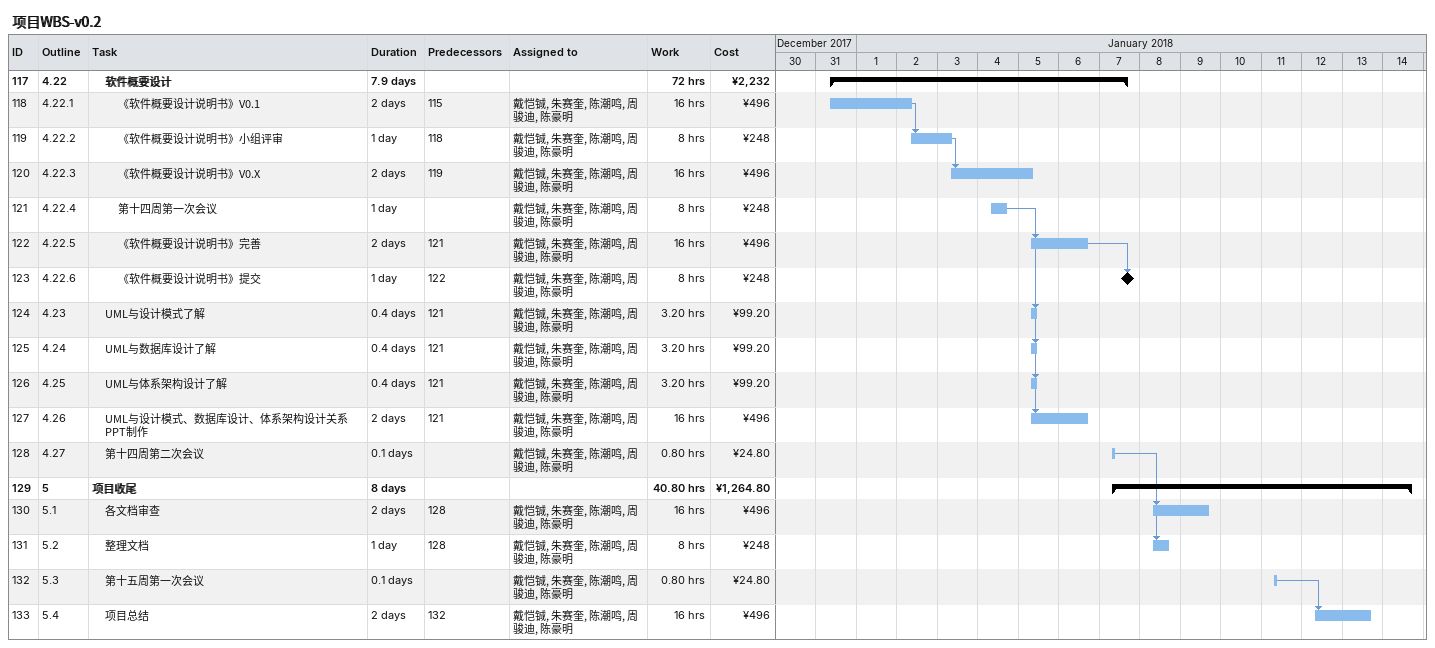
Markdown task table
项目WBS-v0.2

| ID | WBS | Task | Duration | Start | Finish | Predecessors | Resources | Work (h) | Cost (¥) |
|---|---|---|---|---|---|---|---|---|---|
| 117 | 4.22 | **软件概要设计** | 7.9d | 2017-12-31 | 2018-01-07 |  |  | 72 | 2232 |
| 118 | 4.22.1 | 《软件概要设计说明书》V0.1 | 2d | 2017-12-31 | 2018-01-02 | 115 | 戴恺铖, 朱赛奎, 陈潮鸣, 周骏迪, 陈豪明 | 16 | 496 |
| 119 | 4.22.2 | 《软件概要设计说明书》小组评审 | 1d | 2018-01-02 | 2018-01-03 | 118 | 戴恺铖, 朱赛奎, 陈潮鸣, 周骏迪, 陈豪明 | 8 | 248 |
| 120 | 4.22.3 | 《软件概要设计说明书》V0.X | 2d | 2018-01-03 | 2018-01-05 | 119 | 戴恺铖, 朱赛奎, 陈潮鸣, 周骏迪, 陈豪明 | 16 | 496 |
| 121 | 4.22.4 | 第十四周第一次会议 | 1d | 2018-01-04 | 2018-01-04 |  | 戴恺铖, 朱赛奎, 陈潮鸣, 周骏迪, 陈豪明 | 8 | 248 |
| 122 | 4.22.5 | 《软件概要设计说明书》完善 | 2d | 2018-01-05 | 2018-01-06 | 121 | 戴恺铖, 朱赛奎, 陈潮鸣, 周骏迪, 陈豪明 | 16 | 496 |
| 123 | 4.22.6 | 《软件概要设计说明书》提交 | 1d | 2018-01-07 | 2018-01-07 | 122 | 戴恺铖, 朱赛奎, 陈潮鸣, 周骏迪, 陈豪明 | 8 | 248 |
| 124 | 4.23 | UML与设计模式了解 | 0.4d | 2018-01-05 | 2018-01-05 | 121 | 戴恺铖, 朱赛奎, 陈潮鸣, 周骏迪, 陈豪明 | 3.20 | 99.20 |
| 125 | 4.24 | UML与数据库设计了解 | 0.4d | 2018-01-05 | 2018-01-05 | 121 | 戴恺铖, 朱赛奎, 陈潮鸣, 周骏迪, 陈豪明 | 3.20 | 99.20 |
| 126 | 4.25 | UML与体系架构设计了解 | 0.4d | 2018-01-05 | 2018-01-05 | 121 | 戴恺铖, 朱赛奎, 陈潮鸣, 周骏迪, 陈豪明 | 3.20 | 99.20 |
| 127 | 4.26 | UML与设计模式、数据库设计、体系架构设计关系PPT制作 | 2d | 2018-01-05 | 2018-01-06 | 121 | 戴恺铖, 朱赛奎, 陈潮鸣, 周骏迪, 陈豪明 | 16 | 496 |
| 128 | 4.27 | 第十四周第二次会议 | 0.1d | 2018-01-07 | 2018-01-07 |  | 戴恺铖, 朱赛奎, 陈潮鸣, 周骏迪, 陈豪明 | 0.80 | 24.80 |
| 129 | 5 | **项目收尾** | 8d | 2018-01-07 | 2018-01-14 |  |  | 40.80 | 1264.80 |
| 130 | 5.1 | 各文档审查 | 2d | 2018-01-08 | 2018-01-09 | 128 | 戴恺铖, 朱赛奎, 陈潮鸣, 周骏迪, 陈豪明 | 16 | 496 |
| 131 | 5.2 | 整理文档 | 1d | 2018-01-08 | 2018-01-08 | 128 | 戴恺铖, 朱赛奎, 陈潮鸣, 周骏迪, 陈豪明 | 8 | 248 |
| 132 | 5.3 | 第十五周第一次会议 | 0.1d | 2018-01-11 | 2018-01-11 |  | 戴恺铖, 朱赛奎, 陈潮鸣, 周骏迪, 陈豪明 | 0.80 | 24.80 |
| 133 | 5.4 | 项目总结 | 2d | 2018-01-12 | 2018-01-13 | 132 | 戴恺铖, 朱赛奎, 陈潮鸣, 周骏迪, 陈豪明 | 16 | 496 |
